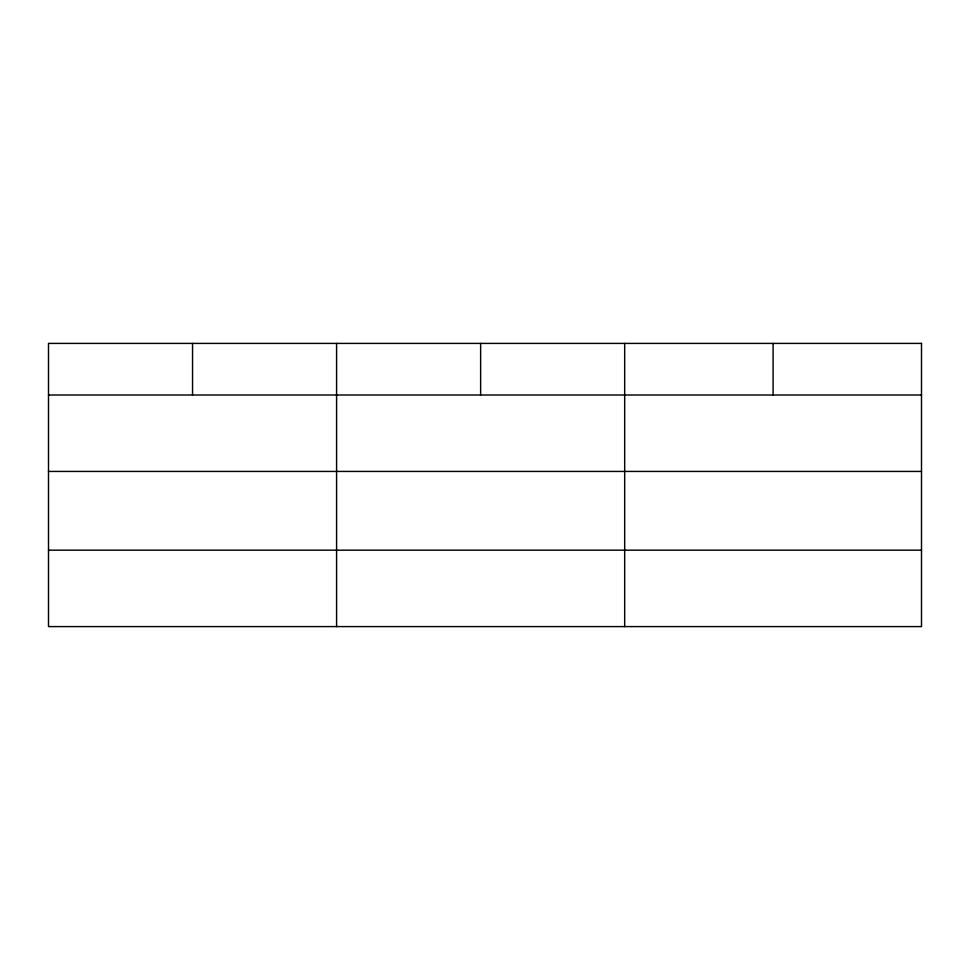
<?xml version="1.0" encoding="UTF-8"?>
<svg xmlns="http://www.w3.org/2000/svg" width="970" height="970" viewBox="0 0 970 970"><rect width="100%" height="100%" fill="white"/><g stroke="black" fill="none" stroke-linecap="round" stroke-linejoin="round"><path stroke-width="1.45" d="M48.5 395.008L921.5 395.008M48.5 471.432L921.5 471.432M48.5 550.172L921.5 550.172M773.09 343.404L773.09 395.008M624.68 343.404L624.68 626.596M480.635 343.404L480.635 395.008M336.59 343.404L336.59 626.596M192.545 343.404L192.545 395.008M921.5 343.404L48.5 343.404L48.5 626.596L921.5 626.596L921.5 343.404"/></g></svg>
